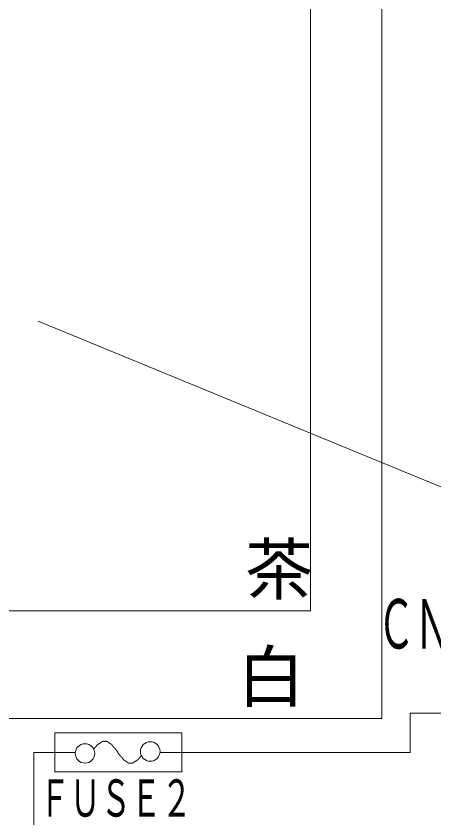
# Model space of a CAD drawing. Units: millimetres on the paper. Extents: x -305 to 305, y -152 to 152.
# Drawn here: x -88.05 to -74.85, y -76 to -50.66 of the extents above; entities that cross this region are included whole.
import ezdxf
from ezdxf.enums import TextEntityAlignment as Align

# ---------------------------------------------------------------- set-up
doc = ezdxf.new("R2010")
doc.units = ezdxf.units.MM
doc.linetypes.add('LONG_DOUBLE_CHAIN', pattern=[21.8, 18, -1, 0.6, -0.6, 0.6, -1])
doc.layers.add('0-0_PV', color=7, linetype='Continuous', lineweight=9)
doc.styles.add('ＭＳ ゴシック', font='')
doc.styles.get('ＭＳ ゴシック').set_extended_font_data('MS Gothic')

msp = doc.modelspace()

# ---------------------------------------------------------------- linework, layer by layer
at = {"layer": '0-0_PV'}
for p, q in [((-78.751, -47.262), (-78.751, -69.452)), ((-76.498, -47.262), (-76.498, -72.858)), ((-98.88, -69.452), (-78.751, -69.452)), ((-75.598, -73.928), (-75.598, -72.687)), ((-75.598, -72.687), (-74.229, -72.687)), ((-98.844, -72.858), (-76.498, -72.858)), ((-87.492, -73.928), (-86.182, -73.928)), ((-87.492, -80.292), (-87.492, -73.928)), ((-83.506, -73.928), (-75.598, -73.928))]:
    msp.add_line(p, q, dxfattribs=at)
at = {"layer": '0-0_PV', "linetype": 'LONG_DOUBLE_CHAIN'}
msp.add_line((-107.517, -51.999), (-49.393, -75.92), dxfattribs=at)
at = {"layer": '0-0_PV'}
msp.add_lwpolyline([(-82.816, -74.537), (-86.823, -74.537), (-86.823, -73.304), (-82.816, -73.304)], close=True, dxfattribs=at)
for points in [[(-85.549, -73.764), (-85.548, -73.763), (-85.547, -73.761), (-85.545, -73.76), (-85.544, -73.758), (-85.543, -73.757), (-85.541, -73.756), (-85.54, -73.754), (-85.539, -73.753), (-85.538, -73.751), (-85.536, -73.75), (-85.535, -73.748), (-85.534, -73.747), (-85.532, -73.745), (-85.531, -73.744), (-85.53, -73.742), (-85.529, -73.741), (-85.527, -73.74), (-85.526, -73.738), (-85.525, -73.737), (-85.524, -73.735), (-85.522, -73.734), (-85.521, -73.732), (-85.52, -73.731), (-85.519, -73.729), (-85.518, -73.728), (-85.516, -73.726), (-85.515, -73.725), (-85.514, -73.723), (-85.513, -73.722), (-85.512, -73.72), (-85.51, -73.719), (-85.509, -73.717), (-85.508, -73.716), (-85.507, -73.714), (-85.505, -73.713), (-85.504, -73.711), (-85.503, -73.71), (-85.502, -73.708), (-85.501, -73.707)], [(-85.501, -73.707), (-85.499, -73.705), (-85.498, -73.704), (-85.497, -73.702), (-85.496, -73.701), (-85.494, -73.699), (-85.493, -73.698), (-85.492, -73.696), (-85.49, -73.695), (-85.489, -73.694), (-85.488, -73.692), (-85.487, -73.691), (-85.485, -73.689), (-85.484, -73.688), (-85.483, -73.687), (-85.481, -73.685), (-85.48, -73.684), (-85.478, -73.683), (-85.477, -73.681), (-85.475, -73.68), (-85.474, -73.679), (-85.473, -73.678), (-85.471, -73.676), (-85.47, -73.675), (-85.468, -73.674), (-85.466, -73.673), (-85.465, -73.672), (-85.463, -73.67), (-85.462, -73.669), (-85.46, -73.668), (-85.459, -73.667), (-85.457, -73.666), (-85.455, -73.665), (-85.454, -73.664), (-85.452, -73.663), (-85.45, -73.662), (-85.449, -73.661), (-85.447, -73.66), (-85.446, -73.659), (-85.444, -73.658)], [(-85.444, -73.658), (-85.442, -73.657), (-85.441, -73.656), (-85.439, -73.655), (-85.437, -73.654), (-85.436, -73.653), (-85.434, -73.652), (-85.432, -73.651), (-85.43, -73.65), (-85.429, -73.649), (-85.427, -73.648), (-85.425, -73.647), (-85.424, -73.646), (-85.422, -73.646), (-85.42, -73.645), (-85.419, -73.644), (-85.417, -73.643), (-85.415, -73.642), (-85.414, -73.641), (-85.412, -73.64), (-85.41, -73.639), (-85.409, -73.638), (-85.407, -73.637), (-85.405, -73.636), (-85.404, -73.635), (-85.402, -73.634), (-85.401, -73.633), (-85.399, -73.632), (-85.397, -73.631), (-85.396, -73.63), (-85.394, -73.629), (-85.392, -73.628), (-85.391, -73.627), (-85.389, -73.626), (-85.388, -73.624), (-85.386, -73.623), (-85.384, -73.622), (-85.383, -73.621), (-85.381, -73.62), (-85.38, -73.619)], [(-85.38, -73.619), (-85.378, -73.618), (-85.376, -73.617), (-85.375, -73.616), (-85.373, -73.615), (-85.372, -73.613), (-85.37, -73.612), (-85.369, -73.611), (-85.367, -73.61), (-85.366, -73.609), (-85.364, -73.608), (-85.362, -73.606), (-85.361, -73.605), (-85.359, -73.604), (-85.358, -73.603), (-85.356, -73.602), (-85.355, -73.601), (-85.353, -73.599), (-85.352, -73.598), (-85.35, -73.597), (-85.349, -73.596), (-85.347, -73.595), (-85.345, -73.594), (-85.344, -73.593), (-85.342, -73.592), (-85.341, -73.59), (-85.339, -73.589), (-85.337, -73.588), (-85.336, -73.587), (-85.334, -73.586), (-85.332, -73.585), (-85.331, -73.585), (-85.329, -73.584), (-85.327, -73.583), (-85.325, -73.582), (-85.324, -73.581), (-85.322, -73.58), (-85.32, -73.58), (-85.318, -73.579), (-85.316, -73.579)], [(-85.316, -73.579), (-85.315, -73.578), (-85.313, -73.578), (-85.311, -73.577), (-85.309, -73.577), (-85.307, -73.577), (-85.305, -73.576), (-85.303, -73.576), (-85.301, -73.576), (-85.299, -73.576), (-85.297, -73.576), (-85.295, -73.576), (-85.294, -73.576), (-85.292, -73.576), (-85.29, -73.576), (-85.288, -73.576), (-85.286, -73.576), (-85.284, -73.576), (-85.282, -73.576), (-85.28, -73.576), (-85.278, -73.576), (-85.276, -73.576), (-85.274, -73.576), (-85.272, -73.577), (-85.27, -73.577), (-85.268, -73.577), (-85.267, -73.577), (-85.265, -73.577), (-85.263, -73.577), (-85.261, -73.577), (-85.259, -73.577), (-85.257, -73.577), (-85.255, -73.577), (-85.253, -73.577), (-85.251, -73.577), (-85.249, -73.577), (-85.247, -73.577), (-85.245, -73.577), (-85.243, -73.577), (-85.242, -73.577)], [(-85.242, -73.577), (-85.24, -73.577), (-85.238, -73.577), (-85.236, -73.576), (-85.234, -73.576), (-85.232, -73.576), (-85.23, -73.576), (-85.228, -73.576), (-85.226, -73.576), (-85.224, -73.576), (-85.222, -73.575), (-85.22, -73.575), (-85.218, -73.575), (-85.216, -73.575), (-85.215, -73.575), (-85.213, -73.575), (-85.211, -73.575), (-85.209, -73.575), (-85.207, -73.575), (-85.205, -73.575), (-85.203, -73.575), (-85.201, -73.575), (-85.199, -73.576), (-85.197, -73.576), (-85.195, -73.576), (-85.193, -73.576), (-85.192, -73.577), (-85.19, -73.577), (-85.188, -73.578), (-85.186, -73.578), (-85.184, -73.579), (-85.182, -73.58), (-85.18, -73.58), (-85.179, -73.581), (-85.177, -73.582), (-85.175, -73.583), (-85.173, -73.584), (-85.172, -73.584), (-85.17, -73.585), (-85.168, -73.586)], [(-85.168, -73.586), (-85.167, -73.587), (-85.165, -73.588), (-85.163, -73.589), (-85.162, -73.59), (-85.16, -73.591), (-85.158, -73.592), (-85.157, -73.593), (-85.155, -73.594), (-85.154, -73.596), (-85.152, -73.597), (-85.15, -73.598), (-85.149, -73.599), (-85.147, -73.6), (-85.146, -73.601), (-85.144, -73.602), (-85.143, -73.603), (-85.141, -73.605), (-85.14, -73.606), (-85.138, -73.607), (-85.136, -73.608), (-85.135, -73.609), (-85.133, -73.61), (-85.132, -73.611), (-85.13, -73.613), (-85.129, -73.614), (-85.127, -73.615), (-85.126, -73.616), (-85.124, -73.617), (-85.122, -73.618), (-85.121, -73.619), (-85.119, -73.62), (-85.118, -73.621), (-85.116, -73.623), (-85.114, -73.624), (-85.113, -73.625), (-85.111, -73.626), (-85.11, -73.627), (-85.108, -73.628), (-85.106, -73.629)], [(-85.106, -73.629), (-85.105, -73.63), (-85.103, -73.631), (-85.102, -73.632), (-85.1, -73.633), (-85.098, -73.634), (-85.097, -73.635), (-85.095, -73.636), (-85.093, -73.637), (-85.092, -73.638), (-85.09, -73.639), (-85.088, -73.64), (-85.087, -73.641), (-85.085, -73.642), (-85.083, -73.643), (-85.082, -73.644), (-85.08, -73.645), (-85.078, -73.646), (-85.077, -73.647), (-85.075, -73.648), (-85.073, -73.649), (-85.072, -73.65), (-85.07, -73.651), (-85.068, -73.652), (-85.067, -73.653), (-85.065, -73.654), (-85.063, -73.655), (-85.062, -73.656), (-85.06, -73.657), (-85.058, -73.658), (-85.057, -73.659), (-85.055, -73.66), (-85.053, -73.661), (-85.052, -73.662), (-85.05, -73.663), (-85.049, -73.664), (-85.047, -73.665), (-85.046, -73.666), (-85.044, -73.667), (-85.042, -73.668)], [(-85.042, -73.668), (-85.041, -73.67), (-85.039, -73.671), (-85.038, -73.672), (-85.036, -73.673), (-85.035, -73.675), (-85.034, -73.676), (-85.032, -73.677), (-85.031, -73.679), (-85.03, -73.68), (-85.028, -73.682), (-85.027, -73.683), (-85.026, -73.684), (-85.024, -73.686), (-85.023, -73.687), (-85.022, -73.689), (-85.021, -73.691), (-85.02, -73.692), (-85.019, -73.694), (-85.017, -73.695), (-85.016, -73.697), (-85.015, -73.698), (-85.014, -73.7), (-85.013, -73.702), (-85.012, -73.703), (-85.011, -73.705), (-85.01, -73.706), (-85.009, -73.708), (-85.008, -73.71), (-85.007, -73.711), (-85.006, -73.713), (-85.005, -73.714), (-85.003, -73.716), (-85.002, -73.718), (-85.001, -73.719), (-85, -73.721), (-84.999, -73.722), (-84.998, -73.724), (-84.997, -73.726), (-84.996, -73.727)], [(-84.996, -73.727), (-84.995, -73.729), (-84.994, -73.73), (-84.992, -73.732), (-84.991, -73.733), (-84.99, -73.735), (-84.989, -73.736), (-84.988, -73.738), (-84.986, -73.739), (-84.985, -73.741), (-84.984, -73.742), (-84.983, -73.744), (-84.981, -73.745), (-84.98, -73.747), (-84.979, -73.748), (-84.978, -73.75), (-84.976, -73.751), (-84.975, -73.752), (-84.974, -73.754), (-84.972, -73.755), (-84.971, -73.757), (-84.97, -73.758), (-84.968, -73.759), (-84.967, -73.761), (-84.966, -73.762), (-84.964, -73.764), (-84.963, -73.765), (-84.962, -73.766), (-84.96, -73.768), (-84.959, -73.769), (-84.958, -73.771), (-84.956, -73.772), (-84.955, -73.773), (-84.954, -73.775), (-84.952, -73.776), (-84.951, -73.778), (-84.95, -73.779), (-84.948, -73.78), (-84.947, -73.782), (-84.946, -73.783)], [(-85.599, -73.82), (-85.598, -73.819), (-85.597, -73.817), (-85.596, -73.816), (-85.594, -73.814), (-85.593, -73.813), (-85.592, -73.811), (-85.591, -73.81), (-85.59, -73.808), (-85.589, -73.807), (-85.587, -73.805), (-85.586, -73.804), (-85.585, -73.802), (-85.584, -73.801), (-85.582, -73.799), (-85.581, -73.798), (-85.58, -73.796), (-85.578, -73.795), (-85.577, -73.793), (-85.576, -73.792), (-85.574, -73.791), (-85.573, -73.789), (-85.572, -73.788), (-85.57, -73.786), (-85.569, -73.785), (-85.568, -73.784), (-85.566, -73.782), (-85.565, -73.781), (-85.564, -73.779), (-85.562, -73.778), (-85.561, -73.777), (-85.56, -73.775), (-85.558, -73.774), (-85.557, -73.773), (-85.556, -73.771), (-85.554, -73.77), (-85.553, -73.768), (-85.552, -73.767), (-85.55, -73.765), (-85.549, -73.764)], [(-84.946, -73.783), (-84.944, -73.784), (-84.943, -73.786), (-84.942, -73.787), (-84.94, -73.789), (-84.939, -73.79), (-84.938, -73.791), (-84.936, -73.793), (-84.935, -73.794), (-84.934, -73.796), (-84.932, -73.797), (-84.931, -73.798), (-84.93, -73.8), (-84.928, -73.801), (-84.927, -73.803), (-84.926, -73.804), (-84.924, -73.805), (-84.923, -73.807), (-84.922, -73.808), (-84.92, -73.81), (-84.919, -73.811), (-84.918, -73.812), (-84.916, -73.814), (-84.915, -73.815), (-84.914, -73.817), (-84.913, -73.818), (-84.911, -73.82), (-84.91, -73.821), (-84.909, -73.822), (-84.907, -73.824), (-84.906, -73.825), (-84.905, -73.827), (-84.904, -73.828), (-84.902, -73.83), (-84.901, -73.831), (-84.9, -73.833), (-84.899, -73.834), (-84.897, -73.836), (-84.896, -73.837), (-84.895, -73.839)], [(-84.895, -73.839), (-84.894, -73.84), (-84.892, -73.842), (-84.891, -73.843), (-84.89, -73.845), (-84.889, -73.846), (-84.888, -73.848), (-84.886, -73.849), (-84.885, -73.851), (-84.884, -73.852), (-84.883, -73.854), (-84.882, -73.855), (-84.881, -73.857), (-84.88, -73.858), (-84.878, -73.86), (-84.877, -73.862), (-84.876, -73.863), (-84.875, -73.865), (-84.874, -73.866), (-84.873, -73.868), (-84.872, -73.869), (-84.871, -73.871), (-84.87, -73.873), (-84.869, -73.874), (-84.868, -73.876), (-84.867, -73.878), (-84.866, -73.879), (-84.865, -73.881), (-84.864, -73.882), (-84.863, -73.884), (-84.862, -73.886), (-84.861, -73.887), (-84.86, -73.889), (-84.859, -73.891), (-84.858, -73.892), (-84.857, -73.894), (-84.856, -73.896), (-84.855, -73.897), (-84.854, -73.899), (-84.853, -73.901)], [(-84.853, -73.901), (-84.852, -73.902), (-84.851, -73.904), (-84.85, -73.906), (-84.849, -73.907), (-84.848, -73.909), (-84.847, -73.911), (-84.846, -73.912), (-84.845, -73.914), (-84.844, -73.916), (-84.843, -73.918), (-84.842, -73.919), (-84.841, -73.921), (-84.84, -73.923), (-84.839, -73.924), (-84.839, -73.926), (-84.838, -73.928), (-84.837, -73.929), (-84.836, -73.931), (-84.835, -73.933), (-84.834, -73.934), (-84.833, -73.936), (-84.832, -73.938), (-84.831, -73.939), (-84.83, -73.941), (-84.829, -73.943), (-84.828, -73.944), (-84.827, -73.946), (-84.826, -73.948), (-84.825, -73.949), (-84.824, -73.951), (-84.823, -73.953), (-84.822, -73.954), (-84.821, -73.956), (-84.82, -73.958), (-84.819, -73.959), (-84.818, -73.961), (-84.817, -73.962), (-84.816, -73.964), (-84.815, -73.966)], [(-84.815, -73.966), (-84.814, -73.967), (-84.813, -73.969), (-84.812, -73.971), (-84.811, -73.972), (-84.809, -73.974), (-84.808, -73.975), (-84.807, -73.977), (-84.806, -73.978), (-84.805, -73.98), (-84.804, -73.982), (-84.803, -73.983), (-84.802, -73.985), (-84.8, -73.986), (-84.799, -73.988), (-84.798, -73.989), (-84.797, -73.991), (-84.796, -73.992), (-84.794, -73.994), (-84.793, -73.995), (-84.792, -73.997), (-84.791, -73.998), (-84.79, -74), (-84.788, -74.001), (-84.787, -74.003), (-84.786, -74.004), (-84.785, -74.006), (-84.783, -74.007), (-84.782, -74.009), (-84.781, -74.01), (-84.78, -74.012), (-84.778, -74.013), (-84.777, -74.014), (-84.776, -74.016), (-84.774, -74.017), (-84.773, -74.019), (-84.772, -74.02), (-84.771, -74.022), (-84.769, -74.023), (-84.768, -74.024)], [(-84.768, -74.024), (-84.767, -74.026), (-84.765, -74.027), (-84.764, -74.029), (-84.763, -74.03), (-84.761, -74.031), (-84.76, -74.033), (-84.759, -74.034), (-84.757, -74.036), (-84.756, -74.037), (-84.755, -74.038), (-84.753, -74.04), (-84.752, -74.041), (-84.751, -74.043), (-84.749, -74.044), (-84.748, -74.045), (-84.747, -74.047), (-84.745, -74.048), (-84.744, -74.05), (-84.743, -74.051), (-84.741, -74.052), (-84.74, -74.054), (-84.739, -74.055), (-84.737, -74.057), (-84.736, -74.058), (-84.735, -74.059), (-84.733, -74.061), (-84.732, -74.062), (-84.731, -74.063), (-84.729, -74.065), (-84.728, -74.066), (-84.727, -74.068), (-84.725, -74.069), (-84.724, -74.07), (-84.723, -74.072), (-84.721, -74.073), (-84.72, -74.075), (-84.719, -74.076), (-84.717, -74.077), (-84.716, -74.079)], [(-84.716, -74.079), (-84.715, -74.08), (-84.713, -74.082), (-84.712, -74.083), (-84.711, -74.085), (-84.709, -74.086), (-84.708, -74.087), (-84.707, -74.089), (-84.706, -74.09), (-84.704, -74.092), (-84.703, -74.093), (-84.702, -74.095), (-84.701, -74.096), (-84.699, -74.098), (-84.698, -74.099), (-84.697, -74.101), (-84.696, -74.102), (-84.695, -74.104), (-84.693, -74.105), (-84.692, -74.107), (-84.691, -74.108), (-84.69, -74.11), (-84.689, -74.111), (-84.688, -74.113), (-84.686, -74.114), (-84.685, -74.116), (-84.684, -74.118), (-84.683, -74.119), (-84.682, -74.121), (-84.681, -74.122), (-84.68, -74.124), (-84.679, -74.126), (-84.678, -74.127), (-84.677, -74.129), (-84.676, -74.13), (-84.675, -74.132), (-84.674, -74.134), (-84.672, -74.135), (-84.671, -74.137), (-84.67, -74.138)], [(-84.67, -74.138), (-84.669, -74.14), (-84.668, -74.142), (-84.667, -74.143), (-84.666, -74.145), (-84.665, -74.146), (-84.664, -74.148), (-84.662, -74.149), (-84.661, -74.151), (-84.66, -74.152), (-84.659, -74.154), (-84.657, -74.155), (-84.656, -74.157), (-84.655, -74.158), (-84.654, -74.16), (-84.652, -74.161), (-84.651, -74.162), (-84.649, -74.164), (-84.648, -74.165), (-84.647, -74.166), (-84.645, -74.168), (-84.644, -74.169), (-84.642, -74.17), (-84.641, -74.171), (-84.639, -74.172), (-84.638, -74.174), (-84.636, -74.175), (-84.634, -74.176), (-84.633, -74.177), (-84.631, -74.178), (-84.63, -74.179), (-84.628, -74.18), (-84.626, -74.181), (-84.625, -74.182), (-84.623, -74.183), (-84.621, -74.184), (-84.62, -74.185), (-84.618, -74.186), (-84.616, -74.187), (-84.615, -74.188)], [(-84.615, -74.188), (-84.613, -74.189), (-84.611, -74.19), (-84.61, -74.191), (-84.608, -74.192), (-84.606, -74.193), (-84.605, -74.194), (-84.603, -74.195), (-84.601, -74.196), (-84.6, -74.197), (-84.598, -74.198), (-84.596, -74.199), (-84.595, -74.2), (-84.593, -74.201), (-84.591, -74.202), (-84.59, -74.203), (-84.588, -74.204), (-84.586, -74.205), (-84.585, -74.206), (-84.583, -74.207), (-84.582, -74.208), (-84.58, -74.209), (-84.578, -74.21), (-84.577, -74.211), (-84.575, -74.212), (-84.574, -74.213), (-84.572, -74.214), (-84.57, -74.215), (-84.569, -74.216), (-84.567, -74.217), (-84.566, -74.219), (-84.564, -74.22), (-84.562, -74.221), (-84.561, -74.222), (-84.559, -74.223), (-84.558, -74.224), (-84.556, -74.225), (-84.555, -74.226), (-84.553, -74.227), (-84.551, -74.229)], [(-84.551, -74.229), (-84.55, -74.23), (-84.548, -74.231), (-84.547, -74.232), (-84.545, -74.233), (-84.544, -74.234), (-84.542, -74.235), (-84.541, -74.237), (-84.539, -74.238), (-84.537, -74.239), (-84.536, -74.24), (-84.534, -74.241), (-84.533, -74.242), (-84.531, -74.243), (-84.53, -74.244), (-84.528, -74.245), (-84.526, -74.246), (-84.525, -74.248), (-84.523, -74.249), (-84.521, -74.25), (-84.52, -74.251), (-84.518, -74.252), (-84.516, -74.253), (-84.515, -74.253), (-84.513, -74.254), (-84.511, -74.255), (-84.51, -74.256), (-84.508, -74.257), (-84.506, -74.258), (-84.504, -74.259), (-84.503, -74.259), (-84.501, -74.26), (-84.499, -74.261), (-84.497, -74.261), (-84.495, -74.262), (-84.493, -74.262), (-84.491, -74.263), (-84.49, -74.263), (-84.488, -74.263), (-84.486, -74.264)], [(-84.339, -74.247), (-84.338, -74.246), (-84.336, -74.245), (-84.334, -74.244), (-84.333, -74.243), (-84.331, -74.242), (-84.33, -74.24), (-84.328, -74.239), (-84.327, -74.238), (-84.325, -74.237), (-84.324, -74.236), (-84.322, -74.235), (-84.321, -74.233), (-84.319, -74.232), (-84.318, -74.231), (-84.316, -74.23), (-84.314, -74.229), (-84.313, -74.228), (-84.311, -74.226), (-84.31, -74.225), (-84.308, -74.224), (-84.307, -74.223), (-84.305, -74.222), (-84.304, -74.221), (-84.302, -74.22), (-84.3, -74.219), (-84.299, -74.217), (-84.297, -74.216), (-84.296, -74.215), (-84.294, -74.214), (-84.292, -74.213), (-84.291, -74.212), (-84.289, -74.211), (-84.287, -74.21), (-84.286, -74.209), (-84.284, -74.208), (-84.283, -74.207), (-84.281, -74.206), (-84.279, -74.205), (-84.278, -74.204)], [(-84.278, -74.204), (-84.276, -74.203), (-84.274, -74.202), (-84.273, -74.201), (-84.271, -74.2), (-84.269, -74.199), (-84.268, -74.198), (-84.266, -74.197), (-84.264, -74.196), (-84.263, -74.195), (-84.261, -74.194), (-84.259, -74.193), (-84.258, -74.192), (-84.256, -74.191), (-84.254, -74.191), (-84.253, -74.19), (-84.251, -74.189), (-84.249, -74.188), (-84.247, -74.187), (-84.246, -74.186), (-84.244, -74.185), (-84.242, -74.184), (-84.241, -74.183), (-84.239, -74.182), (-84.238, -74.181), (-84.236, -74.18), (-84.234, -74.179), (-84.233, -74.178), (-84.231, -74.177), (-84.229, -74.176), (-84.228, -74.175), (-84.226, -74.174), (-84.225, -74.173), (-84.223, -74.171), (-84.221, -74.17), (-84.22, -74.169), (-84.218, -74.168), (-84.217, -74.167), (-84.215, -74.166), (-84.214, -74.165)], [(-84.214, -74.165), (-84.212, -74.163), (-84.211, -74.162), (-84.209, -74.161), (-84.208, -74.16), (-84.206, -74.158), (-84.205, -74.157), (-84.203, -74.156), (-84.202, -74.154), (-84.201, -74.153), (-84.199, -74.152), (-84.198, -74.15), (-84.197, -74.149), (-84.195, -74.147), (-84.194, -74.146), (-84.193, -74.145), (-84.191, -74.143), (-84.19, -74.142), (-84.189, -74.14), (-84.188, -74.139), (-84.186, -74.137), (-84.185, -74.136), (-84.184, -74.134), (-84.183, -74.133), (-84.181, -74.131), (-84.18, -74.13), (-84.179, -74.128), (-84.178, -74.127), (-84.177, -74.125), (-84.175, -74.124), (-84.174, -74.122), (-84.173, -74.121), (-84.172, -74.119), (-84.17, -74.118), (-84.169, -74.116), (-84.168, -74.115), (-84.167, -74.113), (-84.166, -74.112), (-84.164, -74.11), (-84.163, -74.109)], [(-84.163, -74.109), (-84.162, -74.108), (-84.161, -74.106), (-84.159, -74.105), (-84.158, -74.103), (-84.157, -74.102), (-84.156, -74.1), (-84.154, -74.099), (-84.153, -74.097), (-84.152, -74.096), (-84.15, -74.094), (-84.149, -74.093), (-84.148, -74.092), (-84.147, -74.09), (-84.145, -74.089), (-84.144, -74.087), (-84.143, -74.086), (-84.141, -74.084), (-84.14, -74.083), (-84.139, -74.082), (-84.138, -74.08), (-84.136, -74.079), (-84.135, -74.077), (-84.134, -74.076), (-84.132, -74.074), (-84.131, -74.073), (-84.13, -74.072), (-84.128, -74.07), (-84.127, -74.069), (-84.126, -74.067), (-84.124, -74.066), (-84.123, -74.065), (-84.122, -74.063), (-84.12, -74.062), (-84.119, -74.06), (-84.118, -74.059), (-84.116, -74.058), (-84.115, -74.056), (-84.114, -74.055), (-84.112, -74.053)], [(-84.112, -74.053), (-84.111, -74.052), (-84.11, -74.051), (-84.108, -74.049), (-84.107, -74.048), (-84.106, -74.046), (-84.105, -74.045), (-84.103, -74.043), (-84.102, -74.042), (-84.101, -74.041), (-84.1, -74.039), (-84.098, -74.038), (-84.097, -74.036), (-84.096, -74.035), (-84.095, -74.033), (-84.093, -74.032), (-84.092, -74.03), (-84.092, -74.03)], [(-84.486, -74.264), (-84.484, -74.264), (-84.482, -74.264), (-84.48, -74.264), (-84.478, -74.264), (-84.476, -74.265), (-84.474, -74.265), (-84.472, -74.265), (-84.47, -74.265), (-84.468, -74.265), (-84.466, -74.265), (-84.465, -74.264), (-84.463, -74.264), (-84.461, -74.264), (-84.459, -74.264), (-84.457, -74.264), (-84.455, -74.264), (-84.453, -74.264), (-84.451, -74.264), (-84.449, -74.263), (-84.447, -74.263), (-84.445, -74.263), (-84.443, -74.263), (-84.441, -74.263), (-84.44, -74.263), (-84.438, -74.263), (-84.436, -74.263), (-84.434, -74.263), (-84.432, -74.263), (-84.43, -74.263), (-84.428, -74.263), (-84.426, -74.263), (-84.424, -74.263), (-84.422, -74.263), (-84.42, -74.263), (-84.418, -74.263), (-84.416, -74.263), (-84.414, -74.263), (-84.413, -74.263), (-84.411, -74.263)], [(-84.411, -74.263), (-84.409, -74.264), (-84.407, -74.264), (-84.405, -74.264), (-84.403, -74.264), (-84.401, -74.264), (-84.399, -74.264), (-84.397, -74.264), (-84.395, -74.264), (-84.393, -74.264), (-84.391, -74.264), (-84.389, -74.264), (-84.387, -74.264), (-84.386, -74.264), (-84.384, -74.264), (-84.382, -74.264), (-84.38, -74.264), (-84.378, -74.264), (-84.376, -74.263), (-84.374, -74.263), (-84.372, -74.263), (-84.37, -74.262), (-84.368, -74.262), (-84.366, -74.261), (-84.365, -74.261), (-84.363, -74.26), (-84.361, -74.259), (-84.359, -74.259), (-84.357, -74.258), (-84.356, -74.257), (-84.354, -74.256), (-84.352, -74.255), (-84.351, -74.254), (-84.349, -74.253), (-84.347, -74.252), (-84.346, -74.251), (-84.344, -74.25), (-84.342, -74.249), (-84.341, -74.248), (-84.339, -74.247)]]:
    msp.add_lwpolyline(points, dxfattribs=at)
for centre, radius in [((-85.875, -73.959), 0.308), ((-83.813, -73.898), 0.309)]:
    msp.add_circle(centre, radius, dxfattribs=at)

# ---------------------------------------------------------------- texts
at = {"layer": '0-0_PV', "style": 'ＭＳ ゴシック'}
for s, p in [('茶', (-80.813, -69.399)), ('白', (-81.063, -72.788))]:
    msp.add_text(s, height=1.569, dxfattribs=at).set_placement(p, align=Align.BOTTOM_LEFT)
for s, height, width, p in [('ＣＮ－ＥＳ', 1.568, 0.55, (-76.63, -71.117)), ('ＦＵＳＥ２', 1.176, 0.6, (-87.309, -76.308))]:
    msp.add_text(s, height=height, dxfattribs=dict(at, width=width)).set_placement(p, align=Align.BOTTOM_LEFT)

doc.saveas('drawing.dxf')
